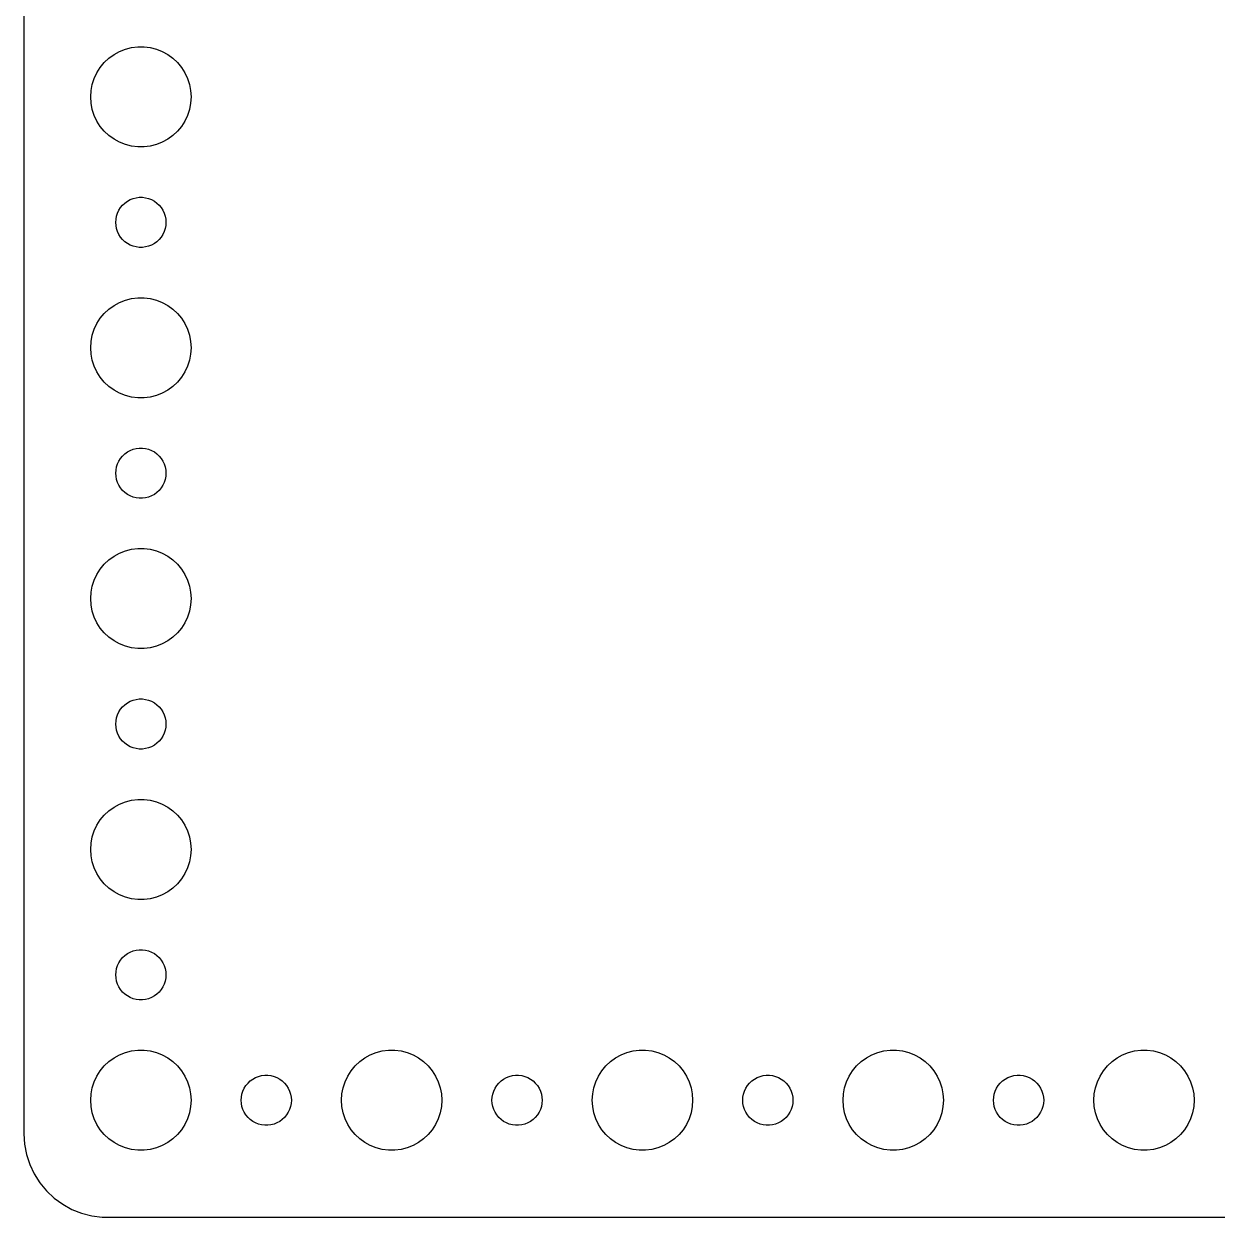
# Model space of a CAD drawing. Header units: metres. Extents: x -142 to 142, y -142 to 142.
# Drawn here: x -142 to -70.6, y -142 to -70.6 of the extents above; entities that cross this region are included whole.
import ezdxf

# ---------------------------------------------------------------- set-up
doc = ezdxf.new("R2010")
doc.units = ezdxf.units.M

msp = doc.modelspace()

# ---------------------------------------------------------------- linework, layer by layer
for p, q in [((-142, 137), (-142, -137)), ((-135.927, -72.1468), (-135.562, -72.0531)), ((-135.562, -72.0531), (-135.188, -72.0059)), ((-135.188, -72.0059), (-134.812, -72.0059)), ((-134.812, -72.0059), (-134.438, -72.0531)), ((-134.438, -72.0531), (-134.073, -72.1468)), ((-137.187, -72.9464), (-136.912, -72.6885)), ((-136.912, -72.6885), (-136.607, -72.467)), ((-136.607, -72.467), (-136.277, -72.2855)), ((-136.277, -72.2855), (-135.927, -72.1468)), ((-134.073, -72.1468), (-133.723, -72.2855)), ((-133.723, -72.2855), (-133.393, -72.467)), ((-133.393, -72.467), (-133.088, -72.6885)), ((-133.088, -72.6885), (-132.813, -72.9464)), ((-137.629, -73.5547), (-137.427, -73.2366)), ((-137.427, -73.2366), (-137.187, -72.9464)), ((-132.813, -72.9464), (-132.573, -73.2366)), ((-132.573, -73.2366), (-132.371, -73.5547)), ((-137.906, -74.2539), (-137.789, -73.8956)), ((-137.789, -73.8956), (-137.629, -73.5547)), ((-132.371, -73.5547), (-132.211, -73.8956)), ((-132.211, -73.8956), (-132.094, -74.2539)), ((-138, -75), (-137.976, -74.624)), ((-137.976, -74.624), (-137.906, -74.2539)), ((-132.094, -74.2539), (-132.024, -74.624)), ((-132.024, -74.624), (-132, -75)), ((-137.976, -75.376), (-138, -75)), ((-137.906, -75.7461), (-137.976, -75.376)), ((-132.024, -75.376), (-132.094, -75.7461)), ((-132, -75), (-132.024, -75.376)), ((-137.789, -76.1044), (-137.906, -75.7461)), ((-137.629, -76.4453), (-137.789, -76.1044)), ((-132.211, -76.1044), (-132.371, -76.4453)), ((-132.094, -75.7461), (-132.211, -76.1044)), ((-137.427, -76.7634), (-137.629, -76.4453)), ((-137.187, -77.0536), (-137.427, -76.7634)), ((-136.912, -77.3115), (-137.187, -77.0536)), ((-132.813, -77.0536), (-133.088, -77.3115)), ((-132.573, -76.7634), (-132.813, -77.0536)), ((-132.371, -76.4453), (-132.573, -76.7634)), ((-136.607, -77.533), (-136.912, -77.3115)), ((-136.277, -77.7145), (-136.607, -77.533)), ((-135.927, -77.8532), (-136.277, -77.7145)), ((-133.723, -77.7145), (-134.073, -77.8532)), ((-133.393, -77.533), (-133.723, -77.7145)), ((-133.088, -77.3115), (-133.393, -77.533)), ((-135.562, -77.9469), (-135.927, -77.8532)), ((-135.188, -77.9941), (-135.562, -77.9469)), ((-134.812, -77.9941), (-135.188, -77.9941)), ((-134.438, -77.9469), (-134.812, -77.9941)), ((-134.073, -77.8532), (-134.438, -77.9469)), ((-136.093, -81.4732), (-135.956, -81.3442)), ((-135.956, -81.3442), (-135.804, -81.2335)), ((-135.804, -81.2335), (-135.639, -81.1428)), ((-135.639, -81.1428), (-135.464, -81.0734)), ((-135.464, -81.0734), (-135.281, -81.0266)), ((-135.281, -81.0266), (-135.094, -81.003)), ((-135.094, -81.003), (-134.906, -81.003)), ((-134.906, -81.003), (-134.719, -81.0266)), ((-134.719, -81.0266), (-134.536, -81.0734)), ((-134.536, -81.0734), (-134.361, -81.1428)), ((-134.361, -81.1428), (-134.196, -81.2335)), ((-134.196, -81.2335), (-134.044, -81.3442)), ((-134.044, -81.3442), (-133.907, -81.4732)), ((-136.453, -82.127), (-136.395, -81.9478)), ((-136.395, -81.9478), (-136.314, -81.7774)), ((-136.314, -81.7774), (-136.214, -81.6183)), ((-136.214, -81.6183), (-136.093, -81.4732)), ((-133.907, -81.4732), (-133.786, -81.6183)), ((-133.786, -81.6183), (-133.686, -81.7774)), ((-133.686, -81.7774), (-133.605, -81.9478)), ((-133.605, -81.9478), (-133.547, -82.127)), ((-136.5, -82.5), (-136.488, -82.312)), ((-136.488, -82.688), (-136.5, -82.5)), ((-136.488, -82.312), (-136.453, -82.127)), ((-136.453, -82.873), (-136.488, -82.688)), ((-133.547, -82.127), (-133.512, -82.312)), ((-133.512, -82.688), (-133.547, -82.873)), ((-133.512, -82.312), (-133.5, -82.5)), ((-133.5, -82.5), (-133.512, -82.688)), ((-136.395, -83.0522), (-136.453, -82.873)), ((-136.314, -83.2226), (-136.395, -83.0522)), ((-136.214, -83.3817), (-136.314, -83.2226)), ((-136.093, -83.5268), (-136.214, -83.3817)), ((-133.786, -83.3817), (-133.907, -83.5268)), ((-133.686, -83.2226), (-133.786, -83.3817)), ((-133.605, -83.0522), (-133.686, -83.2226)), ((-133.547, -82.873), (-133.605, -83.0522)), ((-135.956, -83.6558), (-136.093, -83.5268)), ((-135.804, -83.7665), (-135.956, -83.6558)), ((-135.639, -83.8572), (-135.804, -83.7665)), ((-135.464, -83.9266), (-135.639, -83.8572)), ((-135.281, -83.9734), (-135.464, -83.9266)), ((-135.094, -83.997), (-135.281, -83.9734)), ((-134.906, -83.997), (-135.094, -83.997)), ((-134.719, -83.9734), (-134.906, -83.997)), ((-134.536, -83.9266), (-134.719, -83.9734)), ((-134.361, -83.8572), (-134.536, -83.9266)), ((-134.196, -83.7665), (-134.361, -83.8572)), ((-134.044, -83.6558), (-134.196, -83.7665)), ((-133.907, -83.5268), (-134.044, -83.6558)), ((-135.927, -87.1468), (-135.562, -87.0531)), ((-135.562, -87.0531), (-135.188, -87.0059)), ((-135.188, -87.0059), (-134.812, -87.0059)), ((-134.812, -87.0059), (-134.438, -87.0531)), ((-134.438, -87.0531), (-134.073, -87.1468)), ((-137.187, -87.9464), (-136.912, -87.6885)), ((-136.912, -87.6885), (-136.607, -87.467)), ((-136.607, -87.467), (-136.277, -87.2855)), ((-136.277, -87.2855), (-135.927, -87.1468)), ((-134.073, -87.1468), (-133.723, -87.2855)), ((-133.723, -87.2855), (-133.393, -87.467)), ((-133.393, -87.467), (-133.088, -87.6885)), ((-133.088, -87.6885), (-132.813, -87.9464)), ((-137.629, -88.5547), (-137.427, -88.2366)), ((-137.427, -88.2366), (-137.187, -87.9464)), ((-132.813, -87.9464), (-132.573, -88.2366)), ((-132.573, -88.2366), (-132.371, -88.5547)), ((-137.906, -89.2539), (-137.789, -88.8956)), ((-137.789, -88.8956), (-137.629, -88.5547)), ((-132.371, -88.5547), (-132.211, -88.8956)), ((-132.211, -88.8956), (-132.094, -89.2539)), ((-138, -90), (-137.976, -89.624)), ((-137.976, -89.624), (-137.906, -89.2539)), ((-132.094, -89.2539), (-132.024, -89.624)), ((-132.024, -89.624), (-132, -90)), ((-137.976, -90.376), (-138, -90)), ((-137.906, -90.7461), (-137.976, -90.376)), ((-132.024, -90.376), (-132.094, -90.7461)), ((-132, -90), (-132.024, -90.376)), ((-137.789, -91.1044), (-137.906, -90.7461)), ((-137.629, -91.4453), (-137.789, -91.1044)), ((-132.211, -91.1044), (-132.371, -91.4453)), ((-132.094, -90.7461), (-132.211, -91.1044)), ((-137.427, -91.7634), (-137.629, -91.4453)), ((-137.187, -92.0536), (-137.427, -91.7634)), ((-136.912, -92.3115), (-137.187, -92.0536)), ((-132.813, -92.0536), (-133.088, -92.3115)), ((-132.573, -91.7634), (-132.813, -92.0536)), ((-132.371, -91.4453), (-132.573, -91.7634)), ((-136.607, -92.533), (-136.912, -92.3115)), ((-136.277, -92.7145), (-136.607, -92.533)), ((-135.927, -92.8532), (-136.277, -92.7145)), ((-133.723, -92.7145), (-134.073, -92.8532)), ((-133.393, -92.533), (-133.723, -92.7145)), ((-133.088, -92.3115), (-133.393, -92.533)), ((-135.562, -92.9469), (-135.927, -92.8532)), ((-135.188, -92.9941), (-135.562, -92.9469)), ((-134.812, -92.9941), (-135.188, -92.9941)), ((-134.438, -92.9469), (-134.812, -92.9941)), ((-134.073, -92.8532), (-134.438, -92.9469)), ((-136.093, -96.4732), (-135.956, -96.3442)), ((-135.956, -96.3442), (-135.804, -96.2335)), ((-135.804, -96.2335), (-135.639, -96.1428)), ((-135.639, -96.1428), (-135.464, -96.0734)), ((-135.464, -96.0734), (-135.281, -96.0266)), ((-135.281, -96.0266), (-135.094, -96.003)), ((-135.094, -96.003), (-134.906, -96.003)), ((-134.906, -96.003), (-134.719, -96.0266)), ((-134.719, -96.0266), (-134.536, -96.0734)), ((-134.536, -96.0734), (-134.361, -96.1428)), ((-134.361, -96.1428), (-134.196, -96.2335)), ((-134.196, -96.2335), (-134.044, -96.3442)), ((-134.044, -96.3442), (-133.907, -96.4732)), ((-136.453, -97.127), (-136.395, -96.9478)), ((-136.395, -96.9478), (-136.314, -96.7774)), ((-136.314, -96.7774), (-136.214, -96.6183)), ((-136.214, -96.6183), (-136.093, -96.4732)), ((-133.907, -96.4732), (-133.786, -96.6183)), ((-133.786, -96.6183), (-133.686, -96.7774)), ((-133.686, -96.7774), (-133.605, -96.9478)), ((-133.605, -96.9478), (-133.547, -97.127)), ((-136.5, -97.5), (-136.488, -97.312)), ((-136.488, -97.688), (-136.5, -97.5)), ((-136.488, -97.312), (-136.453, -97.127)), ((-136.453, -97.873), (-136.488, -97.688)), ((-133.547, -97.127), (-133.512, -97.312)), ((-133.512, -97.688), (-133.547, -97.873)), ((-133.512, -97.312), (-133.5, -97.5)), ((-133.5, -97.5), (-133.512, -97.688)), ((-136.395, -98.0522), (-136.453, -97.873)), ((-136.314, -98.2226), (-136.395, -98.0522)), ((-136.214, -98.3817), (-136.314, -98.2226)), ((-136.093, -98.5268), (-136.214, -98.3817)), ((-133.786, -98.3817), (-133.907, -98.5268)), ((-133.686, -98.2226), (-133.786, -98.3817)), ((-133.605, -98.0522), (-133.686, -98.2226)), ((-133.547, -97.873), (-133.605, -98.0522)), ((-135.956, -98.6558), (-136.093, -98.5268)), ((-135.804, -98.7665), (-135.956, -98.6558)), ((-135.639, -98.8572), (-135.804, -98.7665)), ((-135.464, -98.9266), (-135.639, -98.8572)), ((-135.281, -98.9734), (-135.464, -98.9266)), ((-135.094, -98.997), (-135.281, -98.9734)), ((-134.906, -98.997), (-135.094, -98.997)), ((-134.719, -98.9734), (-134.906, -98.997)), ((-134.536, -98.9266), (-134.719, -98.9734)), ((-134.361, -98.8572), (-134.536, -98.9266)), ((-134.196, -98.7665), (-134.361, -98.8572)), ((-134.044, -98.6558), (-134.196, -98.7665)), ((-133.907, -98.5268), (-134.044, -98.6558)), ((-135.927, -102.147), (-135.562, -102.053)), ((-135.562, -102.053), (-135.188, -102.006)), ((-135.188, -102.006), (-134.812, -102.006)), ((-134.812, -102.006), (-134.438, -102.053)), ((-134.438, -102.053), (-134.073, -102.147)), ((-137.187, -102.946), (-136.912, -102.688)), ((-136.912, -102.688), (-136.607, -102.467)), ((-136.607, -102.467), (-136.277, -102.286)), ((-136.277, -102.286), (-135.927, -102.147)), ((-134.073, -102.147), (-133.723, -102.286)), ((-133.723, -102.286), (-133.393, -102.467)), ((-133.393, -102.467), (-133.088, -102.688)), ((-133.088, -102.688), (-132.813, -102.946)), ((-137.629, -103.555), (-137.427, -103.237)), ((-137.427, -103.237), (-137.187, -102.946)), ((-132.813, -102.946), (-132.573, -103.237)), ((-132.573, -103.237), (-132.371, -103.555)), ((-137.906, -104.254), (-137.789, -103.896)), ((-137.789, -103.896), (-137.629, -103.555)), ((-132.371, -103.555), (-132.211, -103.896)), ((-132.211, -103.896), (-132.094, -104.254)), ((-138, -105), (-137.976, -104.624)), ((-137.976, -104.624), (-137.906, -104.254)), ((-132.094, -104.254), (-132.024, -104.624)), ((-132.024, -104.624), (-132, -105)), ((-137.976, -105.376), (-138, -105)), ((-137.906, -105.746), (-137.976, -105.376)), ((-132.024, -105.376), (-132.094, -105.746)), ((-132, -105), (-132.024, -105.376)), ((-137.789, -106.104), (-137.906, -105.746)), ((-137.629, -106.445), (-137.789, -106.104)), ((-132.211, -106.104), (-132.371, -106.445)), ((-132.094, -105.746), (-132.211, -106.104)), ((-137.427, -106.763), (-137.629, -106.445)), ((-137.187, -107.054), (-137.427, -106.763)), ((-136.912, -107.312), (-137.187, -107.054)), ((-132.813, -107.054), (-133.088, -107.312)), ((-132.573, -106.763), (-132.813, -107.054)), ((-132.371, -106.445), (-132.573, -106.763)), ((-136.607, -107.533), (-136.912, -107.312)), ((-136.277, -107.714), (-136.607, -107.533)), ((-135.927, -107.853), (-136.277, -107.714)), ((-133.723, -107.714), (-134.073, -107.853)), ((-133.393, -107.533), (-133.723, -107.714)), ((-133.088, -107.312), (-133.393, -107.533)), ((-135.562, -107.947), (-135.927, -107.853)), ((-135.188, -107.994), (-135.562, -107.947)), ((-134.812, -107.994), (-135.188, -107.994)), ((-134.438, -107.947), (-134.812, -107.994)), ((-134.073, -107.853), (-134.438, -107.947)), ((-136.093, -111.473), (-135.956, -111.344)), ((-135.956, -111.344), (-135.804, -111.234)), ((-135.804, -111.234), (-135.639, -111.143)), ((-135.639, -111.143), (-135.464, -111.073)), ((-135.464, -111.073), (-135.281, -111.027)), ((-135.281, -111.027), (-135.094, -111.003)), ((-135.094, -111.003), (-134.906, -111.003)), ((-134.906, -111.003), (-134.719, -111.027)), ((-134.719, -111.027), (-134.536, -111.073)), ((-134.536, -111.073), (-134.361, -111.143)), ((-134.361, -111.143), (-134.196, -111.234)), ((-134.196, -111.234), (-134.044, -111.344)), ((-134.044, -111.344), (-133.907, -111.473)), ((-136.453, -112.127), (-136.395, -111.948)), ((-136.395, -111.948), (-136.314, -111.777)), ((-136.314, -111.777), (-136.214, -111.618)), ((-136.214, -111.618), (-136.093, -111.473)), ((-133.907, -111.473), (-133.786, -111.618)), ((-133.786, -111.618), (-133.686, -111.777)), ((-133.686, -111.777), (-133.605, -111.948)), ((-133.605, -111.948), (-133.547, -112.127)), ((-136.5, -112.5), (-136.488, -112.312)), ((-136.488, -112.688), (-136.5, -112.5)), ((-136.488, -112.312), (-136.453, -112.127)), ((-136.453, -112.873), (-136.488, -112.688)), ((-133.547, -112.127), (-133.512, -112.312)), ((-133.512, -112.688), (-133.547, -112.873)), ((-133.512, -112.312), (-133.5, -112.5)), ((-133.5, -112.5), (-133.512, -112.688)), ((-136.395, -113.052), (-136.453, -112.873)), ((-136.314, -113.223), (-136.395, -113.052)), ((-136.214, -113.382), (-136.314, -113.223)), ((-136.093, -113.527), (-136.214, -113.382)), ((-133.786, -113.382), (-133.907, -113.527)), ((-133.686, -113.223), (-133.786, -113.382)), ((-133.605, -113.052), (-133.686, -113.223)), ((-133.547, -112.873), (-133.605, -113.052)), ((-135.956, -113.656), (-136.093, -113.527)), ((-135.804, -113.766), (-135.956, -113.656)), ((-135.639, -113.857), (-135.804, -113.766)), ((-135.464, -113.927), (-135.639, -113.857)), ((-135.281, -113.973), (-135.464, -113.927)), ((-135.094, -113.997), (-135.281, -113.973)), ((-134.906, -113.997), (-135.094, -113.997)), ((-134.719, -113.973), (-134.906, -113.997)), ((-134.536, -113.927), (-134.719, -113.973)), ((-134.361, -113.857), (-134.536, -113.927)), ((-134.196, -113.766), (-134.361, -113.857)), ((-134.044, -113.656), (-134.196, -113.766)), ((-133.907, -113.527), (-134.044, -113.656)), ((-135.927, -117.147), (-135.562, -117.053)), ((-135.562, -117.053), (-135.188, -117.006)), ((-135.188, -117.006), (-134.812, -117.006)), ((-134.812, -117.006), (-134.438, -117.053)), ((-134.438, -117.053), (-134.073, -117.147)), ((-137.187, -117.946), (-136.912, -117.688)), ((-136.912, -117.688), (-136.607, -117.467)), ((-136.607, -117.467), (-136.277, -117.286)), ((-136.277, -117.286), (-135.927, -117.147)), ((-134.073, -117.147), (-133.723, -117.286)), ((-133.723, -117.286), (-133.393, -117.467)), ((-133.393, -117.467), (-133.088, -117.688)), ((-133.088, -117.688), (-132.813, -117.946)), ((-137.629, -118.555), (-137.427, -118.237)), ((-137.427, -118.237), (-137.187, -117.946)), ((-132.813, -117.946), (-132.573, -118.237)), ((-132.573, -118.237), (-132.371, -118.555)), ((-137.906, -119.254), (-137.789, -118.896)), ((-137.789, -118.896), (-137.629, -118.555)), ((-132.371, -118.555), (-132.211, -118.896)), ((-132.211, -118.896), (-132.094, -119.254)), ((-138, -120), (-137.976, -119.624)), ((-137.976, -119.624), (-137.906, -119.254)), ((-132.094, -119.254), (-132.024, -119.624)), ((-132.024, -119.624), (-132, -120)), ((-137.976, -120.376), (-138, -120)), ((-137.906, -120.746), (-137.976, -120.376)), ((-132.024, -120.376), (-132.094, -120.746)), ((-132, -120), (-132.024, -120.376)), ((-137.789, -121.104), (-137.906, -120.746)), ((-137.629, -121.445), (-137.789, -121.104)), ((-132.211, -121.104), (-132.371, -121.445)), ((-132.094, -120.746), (-132.211, -121.104)), ((-137.427, -121.763), (-137.629, -121.445)), ((-137.187, -122.054), (-137.427, -121.763)), ((-132.573, -121.763), (-132.813, -122.054)), ((-132.371, -121.445), (-132.573, -121.763)), ((-136.912, -122.312), (-137.187, -122.054)), ((-136.607, -122.533), (-136.912, -122.312)), ((-136.277, -122.714), (-136.607, -122.533)), ((-135.927, -122.853), (-136.277, -122.714)), ((-133.723, -122.714), (-134.073, -122.853)), ((-133.393, -122.533), (-133.723, -122.714)), ((-133.088, -122.312), (-133.393, -122.533)), ((-132.813, -122.054), (-133.088, -122.312)), ((-135.562, -122.947), (-135.927, -122.853)), ((-135.188, -122.994), (-135.562, -122.947)), ((-134.812, -122.994), (-135.188, -122.994)), ((-134.438, -122.947), (-134.812, -122.994)), ((-134.073, -122.853), (-134.438, -122.947)), ((-135.956, -126.344), (-135.804, -126.234)), ((-135.804, -126.234), (-135.639, -126.143)), ((-135.639, -126.143), (-135.464, -126.073)), ((-135.464, -126.073), (-135.281, -126.027)), ((-135.281, -126.027), (-135.094, -126.003)), ((-135.094, -126.003), (-134.906, -126.003)), ((-134.906, -126.003), (-134.719, -126.027)), ((-134.719, -126.027), (-134.536, -126.073)), ((-134.536, -126.073), (-134.361, -126.143)), ((-134.361, -126.143), (-134.196, -126.234)), ((-134.196, -126.234), (-134.044, -126.344)), ((-136.453, -127.127), (-136.395, -126.948)), ((-136.395, -126.948), (-136.314, -126.777)), ((-136.314, -126.777), (-136.214, -126.618)), ((-136.214, -126.618), (-136.093, -126.473)), ((-136.093, -126.473), (-135.956, -126.344)), ((-134.044, -126.344), (-133.907, -126.473)), ((-133.907, -126.473), (-133.786, -126.618)), ((-133.786, -126.618), (-133.686, -126.777)), ((-133.686, -126.777), (-133.605, -126.948)), ((-133.605, -126.948), (-133.547, -127.127)), ((-136.5, -127.5), (-136.488, -127.312)), ((-136.488, -127.688), (-136.5, -127.5)), ((-136.488, -127.312), (-136.453, -127.127)), ((-136.453, -127.873), (-136.488, -127.688)), ((-133.547, -127.127), (-133.512, -127.312)), ((-133.512, -127.688), (-133.547, -127.873)), ((-133.512, -127.312), (-133.5, -127.5)), ((-133.5, -127.5), (-133.512, -127.688)), ((-136.395, -128.052), (-136.453, -127.873)), ((-136.314, -128.223), (-136.395, -128.052)), ((-136.214, -128.382), (-136.314, -128.223)), ((-136.093, -128.527), (-136.214, -128.382)), ((-133.786, -128.382), (-133.907, -128.527)), ((-133.686, -128.223), (-133.786, -128.382)), ((-133.605, -128.052), (-133.686, -128.223)), ((-133.547, -127.873), (-133.605, -128.052)), ((-135.956, -128.656), (-136.093, -128.527)), ((-135.804, -128.766), (-135.956, -128.656)), ((-135.639, -128.857), (-135.804, -128.766)), ((-135.464, -128.927), (-135.639, -128.857)), ((-135.281, -128.973), (-135.464, -128.927)), ((-135.094, -128.997), (-135.281, -128.973)), ((-134.906, -128.997), (-135.094, -128.997)), ((-134.719, -128.973), (-134.906, -128.997)), ((-134.536, -128.927), (-134.719, -128.973)), ((-134.361, -128.857), (-134.536, -128.927)), ((-134.196, -128.766), (-134.361, -128.857)), ((-134.044, -128.656), (-134.196, -128.766)), ((-133.907, -128.527), (-134.044, -128.656)), ((-135.562, -132.053), (-135.188, -132.006)), ((-135.188, -132.006), (-134.812, -132.006)), ((-134.812, -132.006), (-134.438, -132.053)), ((-120.562, -132.053), (-120.188, -132.006)), ((-120.188, -132.006), (-119.812, -132.006)), ((-119.812, -132.006), (-119.438, -132.053)), ((-105.562, -132.053), (-105.188, -132.006)), ((-105.188, -132.006), (-104.812, -132.006)), ((-104.812, -132.006), (-104.438, -132.053)), ((-90.5621, -132.053), (-90.1884, -132.006)), ((-90.1884, -132.006), (-89.8116, -132.006)), ((-89.8116, -132.006), (-89.4379, -132.053)), ((-75.5621, -132.053), (-75.1884, -132.006)), ((-75.1884, -132.006), (-74.8116, -132.006)), ((-74.8116, -132.006), (-74.4379, -132.053)), ((-137.187, -132.946), (-136.912, -132.688)), ((-136.912, -132.688), (-136.607, -132.467)), ((-136.607, -132.467), (-136.277, -132.286)), ((-136.277, -132.286), (-135.927, -132.147)), ((-135.927, -132.147), (-135.562, -132.053)), ((-134.438, -132.053), (-134.073, -132.147)), ((-134.073, -132.147), (-133.723, -132.286)), ((-133.723, -132.286), (-133.393, -132.467)), ((-133.393, -132.467), (-133.088, -132.688)), ((-133.088, -132.688), (-132.813, -132.946)), ((-122.187, -132.946), (-121.912, -132.688)), ((-121.912, -132.688), (-121.607, -132.467)), ((-121.607, -132.467), (-121.277, -132.286)), ((-121.277, -132.286), (-120.927, -132.147)), ((-120.927, -132.147), (-120.562, -132.053)), ((-119.438, -132.053), (-119.073, -132.147)), ((-119.073, -132.147), (-118.723, -132.286)), ((-118.723, -132.286), (-118.393, -132.467)), ((-118.393, -132.467), (-118.088, -132.688)), ((-118.088, -132.688), (-117.813, -132.946)), ((-107.187, -132.946), (-106.912, -132.688)), ((-106.912, -132.688), (-106.607, -132.467)), ((-106.607, -132.467), (-106.277, -132.286)), ((-106.277, -132.286), (-105.927, -132.147)), ((-105.927, -132.147), (-105.562, -132.053)), ((-104.438, -132.053), (-104.073, -132.147)), ((-104.073, -132.147), (-103.723, -132.286)), ((-103.723, -132.286), (-103.393, -132.467)), ((-103.393, -132.467), (-103.088, -132.688)), ((-103.088, -132.688), (-102.813, -132.946)), ((-92.1869, -132.946), (-91.9123, -132.688)), ((-91.9123, -132.688), (-91.6075, -132.467)), ((-91.6075, -132.467), (-91.2773, -132.286)), ((-91.2773, -132.286), (-90.927, -132.147)), ((-90.927, -132.147), (-90.5621, -132.053)), ((-89.4379, -132.053), (-89.073, -132.147)), ((-89.073, -132.147), (-88.7227, -132.286)), ((-88.7227, -132.286), (-88.3925, -132.467)), ((-88.3925, -132.467), (-88.0877, -132.688)), ((-88.0877, -132.688), (-87.8131, -132.946)), ((-77.1869, -132.946), (-76.9123, -132.688)), ((-76.9123, -132.688), (-76.6075, -132.467)), ((-76.6075, -132.467), (-76.2773, -132.286)), ((-76.2773, -132.286), (-75.927, -132.147)), ((-75.927, -132.147), (-75.5621, -132.053)), ((-74.4379, -132.053), (-74.073, -132.147)), ((-74.073, -132.147), (-73.7227, -132.286)), ((-73.7227, -132.286), (-73.3925, -132.467)), ((-73.3925, -132.467), (-73.0877, -132.688)), ((-73.0877, -132.688), (-72.8131, -132.946)), ((-137.629, -133.555), (-137.427, -133.237)), ((-137.427, -133.237), (-137.187, -132.946)), ((-132.813, -132.946), (-132.573, -133.237)), ((-132.573, -133.237), (-132.371, -133.555)), ((-122.629, -133.555), (-122.427, -133.237)), ((-122.427, -133.237), (-122.187, -132.946)), ((-117.813, -132.946), (-117.573, -133.237)), ((-117.573, -133.237), (-117.371, -133.555)), ((-107.629, -133.555), (-107.427, -133.237)), ((-107.427, -133.237), (-107.187, -132.946)), ((-102.813, -132.946), (-102.573, -133.237)), ((-102.573, -133.237), (-102.371, -133.555)), ((-92.6289, -133.555), (-92.427, -133.237)), ((-92.427, -133.237), (-92.1869, -132.946)), ((-87.8131, -132.946), (-87.573, -133.237)), ((-87.573, -133.237), (-87.3711, -133.555)), ((-77.6289, -133.555), (-77.427, -133.237)), ((-77.427, -133.237), (-77.1869, -132.946)), ((-72.8131, -132.946), (-72.573, -133.237)), ((-72.573, -133.237), (-72.3711, -133.555)), ((-137.906, -134.254), (-137.789, -133.896)), ((-137.789, -133.896), (-137.629, -133.555)), ((-132.371, -133.555), (-132.211, -133.896)), ((-132.211, -133.896), (-132.094, -134.254)), ((-128.814, -134.277), (-128.714, -134.118)), ((-128.714, -134.118), (-128.593, -133.973)), ((-128.593, -133.973), (-128.456, -133.844)), ((-128.456, -133.844), (-128.304, -133.734)), ((-128.304, -133.734), (-128.139, -133.643)), ((-128.139, -133.643), (-127.964, -133.573)), ((-127.964, -133.573), (-127.781, -133.527)), ((-127.781, -133.527), (-127.594, -133.503)), ((-127.594, -133.503), (-127.406, -133.503)), ((-127.406, -133.503), (-127.219, -133.527)), ((-127.219, -133.527), (-127.036, -133.573)), ((-127.036, -133.573), (-126.861, -133.643)), ((-126.861, -133.643), (-126.696, -133.734)), ((-126.696, -133.734), (-126.544, -133.844)), ((-126.544, -133.844), (-126.407, -133.973)), ((-126.407, -133.973), (-126.286, -134.118)), ((-126.286, -134.118), (-126.186, -134.277)), ((-122.906, -134.254), (-122.789, -133.896)), ((-122.789, -133.896), (-122.629, -133.555)), ((-117.371, -133.555), (-117.211, -133.896)), ((-117.211, -133.896), (-117.094, -134.254)), ((-113.814, -134.277), (-113.714, -134.118)), ((-113.714, -134.118), (-113.593, -133.973)), ((-113.593, -133.973), (-113.456, -133.844)), ((-113.456, -133.844), (-113.304, -133.734)), ((-113.304, -133.734), (-113.139, -133.643)), ((-113.139, -133.643), (-112.964, -133.573)), ((-112.964, -133.573), (-112.781, -133.527)), ((-112.781, -133.527), (-112.594, -133.503)), ((-112.594, -133.503), (-112.406, -133.503)), ((-112.406, -133.503), (-112.219, -133.527)), ((-112.219, -133.527), (-112.036, -133.573)), ((-112.036, -133.573), (-111.861, -133.643)), ((-111.861, -133.643), (-111.696, -133.734)), ((-111.696, -133.734), (-111.544, -133.844)), ((-111.544, -133.844), (-111.407, -133.973)), ((-111.407, -133.973), (-111.286, -134.118)), ((-111.286, -134.118), (-111.186, -134.277)), ((-107.906, -134.254), (-107.789, -133.896)), ((-107.789, -133.896), (-107.629, -133.555)), ((-102.371, -133.555), (-102.211, -133.896)), ((-102.211, -133.896), (-102.094, -134.254)), ((-98.8145, -134.277), (-98.7135, -134.118)), ((-98.7135, -134.118), (-98.5934, -133.973)), ((-98.5934, -133.973), (-98.4561, -133.844)), ((-98.4561, -133.844), (-98.3037, -133.734)), ((-98.3037, -133.734), (-98.1387, -133.643)), ((-98.1387, -133.643), (-97.9635, -133.573)), ((-97.9635, -133.573), (-97.7811, -133.527)), ((-97.7811, -133.527), (-97.5942, -133.503)), ((-97.5942, -133.503), (-97.4058, -133.503)), ((-97.4058, -133.503), (-97.2189, -133.527)), ((-97.2189, -133.527), (-97.0365, -133.573)), ((-97.0365, -133.573), (-96.8613, -133.643)), ((-96.8613, -133.643), (-96.6963, -133.734)), ((-96.6963, -133.734), (-96.5439, -133.844)), ((-96.5439, -133.844), (-96.4065, -133.973)), ((-96.4065, -133.973), (-96.2865, -134.118)), ((-96.2865, -134.118), (-96.1855, -134.277)), ((-92.9057, -134.254), (-92.7893, -133.896)), ((-92.7893, -133.896), (-92.6289, -133.555)), ((-87.3711, -133.555), (-87.2107, -133.896)), ((-87.2107, -133.896), (-87.0943, -134.254)), ((-83.8145, -134.277), (-83.7135, -134.118)), ((-83.7135, -134.118), (-83.5934, -133.973)), ((-83.5934, -133.973), (-83.4561, -133.844)), ((-83.4561, -133.844), (-83.3037, -133.734)), ((-83.3037, -133.734), (-83.1387, -133.643)), ((-83.1387, -133.643), (-82.9635, -133.573)), ((-82.9635, -133.573), (-82.7811, -133.527)), ((-82.7811, -133.527), (-82.5942, -133.503)), ((-82.5942, -133.503), (-82.4058, -133.503)), ((-82.4058, -133.503), (-82.2189, -133.527)), ((-82.2189, -133.527), (-82.0365, -133.573)), ((-82.0365, -133.573), (-81.8613, -133.643)), ((-81.8613, -133.643), (-81.6963, -133.734)), ((-81.6963, -133.734), (-81.5439, -133.844)), ((-81.5439, -133.844), (-81.4065, -133.973)), ((-81.4065, -133.973), (-81.2865, -134.118)), ((-81.2865, -134.118), (-81.1855, -134.277)), ((-77.9057, -134.254), (-77.7893, -133.896)), ((-77.7893, -133.896), (-77.6289, -133.555)), ((-72.3711, -133.555), (-72.2107, -133.896)), ((-72.2107, -133.896), (-72.0943, -134.254)), ((-138, -135), (-137.976, -134.624)), ((-137.976, -134.624), (-137.906, -134.254)), ((-132.094, -134.254), (-132.024, -134.624)), ((-132.024, -134.624), (-132, -135)), ((-129, -135), (-128.988, -134.812)), ((-128.988, -134.812), (-128.953, -134.627)), ((-128.953, -134.627), (-128.895, -134.448)), ((-128.895, -134.448), (-128.814, -134.277)), ((-126.186, -134.277), (-126.105, -134.448)), ((-126.105, -134.448), (-126.047, -134.627)), ((-126.047, -134.627), (-126.012, -134.812)), ((-126.012, -134.812), (-126, -135)), ((-123, -135), (-122.976, -134.624)), ((-122.976, -134.624), (-122.906, -134.254)), ((-117.094, -134.254), (-117.024, -134.624)), ((-117.024, -134.624), (-117, -135)), ((-114, -135), (-113.988, -134.812)), ((-113.988, -134.812), (-113.953, -134.627)), ((-113.953, -134.627), (-113.895, -134.448)), ((-113.895, -134.448), (-113.814, -134.277)), ((-111.186, -134.277), (-111.105, -134.448)), ((-111.105, -134.448), (-111.047, -134.627)), ((-111.047, -134.627), (-111.012, -134.812)), ((-111.012, -134.812), (-111, -135)), ((-108, -135), (-107.976, -134.624)), ((-107.976, -134.624), (-107.906, -134.254)), ((-102.094, -134.254), (-102.024, -134.624)), ((-102.024, -134.624), (-102, -135)), ((-99, -135), (-98.9882, -134.812)), ((-98.9882, -134.812), (-98.9529, -134.627)), ((-98.9529, -134.627), (-98.8947, -134.448)), ((-98.8947, -134.448), (-98.8145, -134.277)), ((-96.1855, -134.277), (-96.1053, -134.448)), ((-96.1053, -134.448), (-96.0471, -134.627)), ((-96.0471, -134.627), (-96.0118, -134.812)), ((-96.0118, -134.812), (-96, -135)), ((-93, -135), (-92.9763, -134.624)), ((-92.9763, -134.624), (-92.9057, -134.254)), ((-87.0943, -134.254), (-87.0237, -134.624)), ((-87.0237, -134.624), (-87, -135)), ((-84, -135), (-83.9882, -134.812)), ((-83.9882, -134.812), (-83.9529, -134.627)), ((-83.9529, -134.627), (-83.8947, -134.448)), ((-83.8947, -134.448), (-83.8145, -134.277)), ((-81.1855, -134.277), (-81.1053, -134.448)), ((-81.1053, -134.448), (-81.0471, -134.627)), ((-81.0471, -134.627), (-81.0118, -134.812)), ((-81.0118, -134.812), (-81, -135)), ((-78, -135), (-77.9763, -134.624)), ((-77.9763, -134.624), (-77.9057, -134.254)), ((-72.0943, -134.254), (-72.0237, -134.624)), ((-72.0237, -134.624), (-72, -135)), ((-137.976, -135.376), (-138, -135)), ((-137.906, -135.746), (-137.976, -135.376)), ((-132.024, -135.376), (-132.094, -135.746)), ((-132, -135), (-132.024, -135.376)), ((-128.988, -135.188), (-129, -135)), ((-128.953, -135.373), (-128.988, -135.188)), ((-128.895, -135.552), (-128.953, -135.373)), ((-128.814, -135.723), (-128.895, -135.552)), ((-126.105, -135.552), (-126.186, -135.723)), ((-126.047, -135.373), (-126.105, -135.552)), ((-126.012, -135.188), (-126.047, -135.373)), ((-126, -135), (-126.012, -135.188)), ((-122.976, -135.376), (-123, -135)), ((-122.906, -135.746), (-122.976, -135.376)), ((-117.024, -135.376), (-117.094, -135.746)), ((-117, -135), (-117.024, -135.376)), ((-113.988, -135.188), (-114, -135)), ((-113.953, -135.373), (-113.988, -135.188)), ((-113.895, -135.552), (-113.953, -135.373)), ((-113.814, -135.723), (-113.895, -135.552)), ((-111.105, -135.552), (-111.186, -135.723)), ((-111.047, -135.373), (-111.105, -135.552)), ((-111.012, -135.188), (-111.047, -135.373)), ((-111, -135), (-111.012, -135.188)), ((-107.976, -135.376), (-108, -135)), ((-107.906, -135.746), (-107.976, -135.376)), ((-102.024, -135.376), (-102.094, -135.746)), ((-102, -135), (-102.024, -135.376)), ((-98.9882, -135.188), (-99, -135)), ((-98.9529, -135.373), (-98.9882, -135.188)), ((-98.8947, -135.552), (-98.9529, -135.373)), ((-98.8145, -135.723), (-98.8947, -135.552)), ((-96.1053, -135.552), (-96.1855, -135.723)), ((-96.0471, -135.373), (-96.1053, -135.552)), ((-96.0118, -135.188), (-96.0471, -135.373)), ((-96, -135), (-96.0118, -135.188)), ((-92.9763, -135.376), (-93, -135)), ((-92.9057, -135.746), (-92.9763, -135.376)), ((-87.0237, -135.376), (-87.0943, -135.746)), ((-87, -135), (-87.0237, -135.376)), ((-83.9882, -135.188), (-84, -135)), ((-83.9529, -135.373), (-83.9882, -135.188)), ((-83.8947, -135.552), (-83.9529, -135.373)), ((-83.8145, -135.723), (-83.8947, -135.552)), ((-81.1053, -135.552), (-81.1855, -135.723)), ((-81.0471, -135.373), (-81.1053, -135.552)), ((-81.0118, -135.188), (-81.0471, -135.373)), ((-81, -135), (-81.0118, -135.188)), ((-77.9763, -135.376), (-78, -135)), ((-77.9057, -135.746), (-77.9763, -135.376)), ((-72.0237, -135.376), (-72.0943, -135.746)), ((-72, -135), (-72.0237, -135.376)), ((-137.789, -136.104), (-137.906, -135.746)), ((-137.629, -136.445), (-137.789, -136.104)), ((-132.211, -136.104), (-132.371, -136.445)), ((-132.094, -135.746), (-132.211, -136.104)), ((-128.714, -135.882), (-128.814, -135.723)), ((-128.593, -136.027), (-128.714, -135.882)), ((-128.456, -136.156), (-128.593, -136.027)), ((-128.304, -136.266), (-128.456, -136.156)), ((-128.139, -136.357), (-128.304, -136.266)), ((-126.696, -136.266), (-126.861, -136.357)), ((-126.544, -136.156), (-126.696, -136.266)), ((-126.407, -136.027), (-126.544, -136.156)), ((-126.286, -135.882), (-126.407, -136.027)), ((-126.186, -135.723), (-126.286, -135.882)), ((-122.789, -136.104), (-122.906, -135.746)), ((-122.629, -136.445), (-122.789, -136.104)), ((-117.211, -136.104), (-117.371, -136.445)), ((-117.094, -135.746), (-117.211, -136.104)), ((-113.714, -135.882), (-113.814, -135.723)), ((-113.593, -136.027), (-113.714, -135.882)), ((-113.456, -136.156), (-113.593, -136.027)), ((-113.304, -136.266), (-113.456, -136.156)), ((-113.139, -136.357), (-113.304, -136.266)), ((-111.696, -136.266), (-111.861, -136.357)), ((-111.544, -136.156), (-111.696, -136.266)), ((-111.407, -136.027), (-111.544, -136.156)), ((-111.286, -135.882), (-111.407, -136.027)), ((-111.186, -135.723), (-111.286, -135.882)), ((-107.789, -136.104), (-107.906, -135.746)), ((-107.629, -136.445), (-107.789, -136.104)), ((-102.211, -136.104), (-102.371, -136.445)), ((-102.094, -135.746), (-102.211, -136.104)), ((-98.7135, -135.882), (-98.8145, -135.723)), ((-98.5934, -136.027), (-98.7135, -135.882)), ((-98.4561, -136.156), (-98.5934, -136.027)), ((-98.3037, -136.266), (-98.4561, -136.156)), ((-98.1387, -136.357), (-98.3037, -136.266)), ((-96.6963, -136.266), (-96.8613, -136.357)), ((-96.5439, -136.156), (-96.6963, -136.266)), ((-96.4065, -136.027), (-96.5439, -136.156)), ((-96.2865, -135.882), (-96.4065, -136.027)), ((-96.1855, -135.723), (-96.2865, -135.882)), ((-92.7893, -136.104), (-92.9057, -135.746)), ((-92.6289, -136.445), (-92.7893, -136.104)), ((-87.2107, -136.104), (-87.3711, -136.445)), ((-87.0943, -135.746), (-87.2107, -136.104)), ((-83.7135, -135.882), (-83.8145, -135.723)), ((-83.5934, -136.027), (-83.7135, -135.882)), ((-83.4561, -136.156), (-83.5934, -136.027)), ((-83.3037, -136.266), (-83.4561, -136.156)), ((-83.1387, -136.357), (-83.3037, -136.266)), ((-81.6963, -136.266), (-81.8613, -136.357)), ((-81.5439, -136.156), (-81.6963, -136.266)), ((-81.4065, -136.027), (-81.5439, -136.156)), ((-81.2865, -135.882), (-81.4065, -136.027)), ((-81.1855, -135.723), (-81.2865, -135.882)), ((-77.7893, -136.104), (-77.9057, -135.746)), ((-77.6289, -136.445), (-77.7893, -136.104)), ((-72.2107, -136.104), (-72.3711, -136.445)), ((-72.0943, -135.746), (-72.2107, -136.104)), ((-142, -137), (-141.961, -137.627)), ((-137.427, -136.763), (-137.629, -136.445)), ((-137.187, -137.054), (-137.427, -136.763)), ((-132.573, -136.763), (-132.813, -137.054)), ((-132.371, -136.445), (-132.573, -136.763)), ((-127.964, -136.427), (-128.139, -136.357)), ((-127.781, -136.473), (-127.964, -136.427)), ((-127.594, -136.497), (-127.781, -136.473)), ((-127.406, -136.497), (-127.594, -136.497)), ((-127.219, -136.473), (-127.406, -136.497)), ((-127.036, -136.427), (-127.219, -136.473)), ((-126.861, -136.357), (-127.036, -136.427)), ((-122.427, -136.763), (-122.629, -136.445)), ((-122.187, -137.054), (-122.427, -136.763)), ((-117.573, -136.763), (-117.813, -137.054)), ((-117.371, -136.445), (-117.573, -136.763)), ((-112.964, -136.427), (-113.139, -136.357)), ((-112.781, -136.473), (-112.964, -136.427)), ((-112.594, -136.497), (-112.781, -136.473)), ((-112.406, -136.497), (-112.594, -136.497)), ((-112.219, -136.473), (-112.406, -136.497)), ((-112.036, -136.427), (-112.219, -136.473)), ((-111.861, -136.357), (-112.036, -136.427)), ((-107.427, -136.763), (-107.629, -136.445)), ((-107.187, -137.054), (-107.427, -136.763)), ((-102.573, -136.763), (-102.813, -137.054)), ((-102.371, -136.445), (-102.573, -136.763)), ((-97.9635, -136.427), (-98.1387, -136.357)), ((-97.7811, -136.473), (-97.9635, -136.427)), ((-97.5942, -136.497), (-97.7811, -136.473)), ((-97.4058, -136.497), (-97.5942, -136.497)), ((-97.2189, -136.473), (-97.4058, -136.497)), ((-97.0365, -136.427), (-97.2189, -136.473)), ((-96.8613, -136.357), (-97.0365, -136.427)), ((-92.427, -136.763), (-92.6289, -136.445)), ((-92.1869, -137.054), (-92.427, -136.763)), ((-87.573, -136.763), (-87.8131, -137.054)), ((-87.3711, -136.445), (-87.573, -136.763)), ((-82.9635, -136.427), (-83.1387, -136.357)), ((-82.7811, -136.473), (-82.9635, -136.427)), ((-82.5942, -136.497), (-82.7811, -136.473)), ((-82.4058, -136.497), (-82.5942, -136.497)), ((-82.2189, -136.473), (-82.4058, -136.497)), ((-82.0365, -136.427), (-82.2189, -136.473)), ((-81.8613, -136.357), (-82.0365, -136.427)), ((-77.427, -136.763), (-77.6289, -136.445)), ((-77.1869, -137.054), (-77.427, -136.763)), ((-72.573, -136.763), (-72.8131, -137.054)), ((-72.3711, -136.445), (-72.573, -136.763)), ((-141.961, -137.627), (-141.843, -138.243)), ((-136.912, -137.312), (-137.187, -137.054)), ((-136.607, -137.533), (-136.912, -137.312)), ((-136.277, -137.714), (-136.607, -137.533)), ((-135.927, -137.853), (-136.277, -137.714)), ((-133.723, -137.714), (-134.073, -137.853)), ((-133.393, -137.533), (-133.723, -137.714)), ((-133.088, -137.312), (-133.393, -137.533)), ((-132.813, -137.054), (-133.088, -137.312)), ((-121.912, -137.312), (-122.187, -137.054)), ((-121.607, -137.533), (-121.912, -137.312)), ((-121.277, -137.714), (-121.607, -137.533)), ((-120.927, -137.853), (-121.277, -137.714)), ((-118.723, -137.714), (-119.073, -137.853)), ((-118.393, -137.533), (-118.723, -137.714)), ((-118.088, -137.312), (-118.393, -137.533)), ((-117.813, -137.054), (-118.088, -137.312)), ((-106.912, -137.312), (-107.187, -137.054)), ((-106.607, -137.533), (-106.912, -137.312)), ((-106.277, -137.714), (-106.607, -137.533)), ((-105.927, -137.853), (-106.277, -137.714)), ((-103.723, -137.714), (-104.073, -137.853)), ((-103.393, -137.533), (-103.723, -137.714)), ((-103.088, -137.312), (-103.393, -137.533)), ((-102.813, -137.054), (-103.088, -137.312)), ((-91.9123, -137.312), (-92.1869, -137.054)), ((-91.6075, -137.533), (-91.9123, -137.312)), ((-91.2773, -137.714), (-91.6075, -137.533)), ((-90.927, -137.853), (-91.2773, -137.714)), ((-88.7227, -137.714), (-89.073, -137.853)), ((-88.3925, -137.533), (-88.7227, -137.714)), ((-88.0877, -137.312), (-88.3925, -137.533)), ((-87.8131, -137.054), (-88.0877, -137.312)), ((-76.9123, -137.312), (-77.1869, -137.054)), ((-76.6075, -137.533), (-76.9123, -137.312)), ((-76.2773, -137.714), (-76.6075, -137.533)), ((-75.927, -137.853), (-76.2773, -137.714)), ((-73.7227, -137.714), (-74.073, -137.853)), ((-73.3925, -137.533), (-73.7227, -137.714)), ((-73.0877, -137.312), (-73.3925, -137.533)), ((-72.8131, -137.054), (-73.0877, -137.312)), ((-141.843, -138.243), (-141.649, -138.841)), ((-135.562, -137.947), (-135.927, -137.853)), ((-135.188, -137.994), (-135.562, -137.947)), ((-134.812, -137.994), (-135.188, -137.994)), ((-134.438, -137.947), (-134.812, -137.994)), ((-134.073, -137.853), (-134.438, -137.947)), ((-120.562, -137.947), (-120.927, -137.853)), ((-120.188, -137.994), (-120.562, -137.947)), ((-119.812, -137.994), (-120.188, -137.994)), ((-119.438, -137.947), (-119.812, -137.994)), ((-119.073, -137.853), (-119.438, -137.947)), ((-105.562, -137.947), (-105.927, -137.853)), ((-105.188, -137.994), (-105.562, -137.947)), ((-104.812, -137.994), (-105.188, -137.994)), ((-104.438, -137.947), (-104.812, -137.994)), ((-104.073, -137.853), (-104.438, -137.947)), ((-90.5621, -137.947), (-90.927, -137.853)), ((-90.1884, -137.994), (-90.5621, -137.947)), ((-89.8116, -137.994), (-90.1884, -137.994)), ((-89.4379, -137.947), (-89.8116, -137.994)), ((-89.073, -137.853), (-89.4379, -137.947)), ((-75.5621, -137.947), (-75.927, -137.853)), ((-75.1884, -137.994), (-75.5621, -137.947)), ((-74.8116, -137.994), (-75.1884, -137.994)), ((-74.4379, -137.947), (-74.8116, -137.994)), ((-74.073, -137.853), (-74.4379, -137.947)), ((-141.649, -138.841), (-141.382, -139.409)), ((-141.382, -139.409), (-141.045, -139.939)), ((-141.045, -139.939), (-140.645, -140.423)), ((-140.645, -140.423), (-140.187, -140.853)), ((-140.187, -140.853), (-139.679, -141.222)), ((-139.679, -141.222), (-139.129, -141.524)), ((-139.129, -141.524), (-138.545, -141.755)), ((-138.545, -141.755), (-137.937, -141.911)), ((-137.937, -141.911), (-137.314, -141.99)), ((-137.314, -141.99), (137.314, -141.99))]:
    msp.add_line(p, q)

doc.saveas('drawing.dxf')
